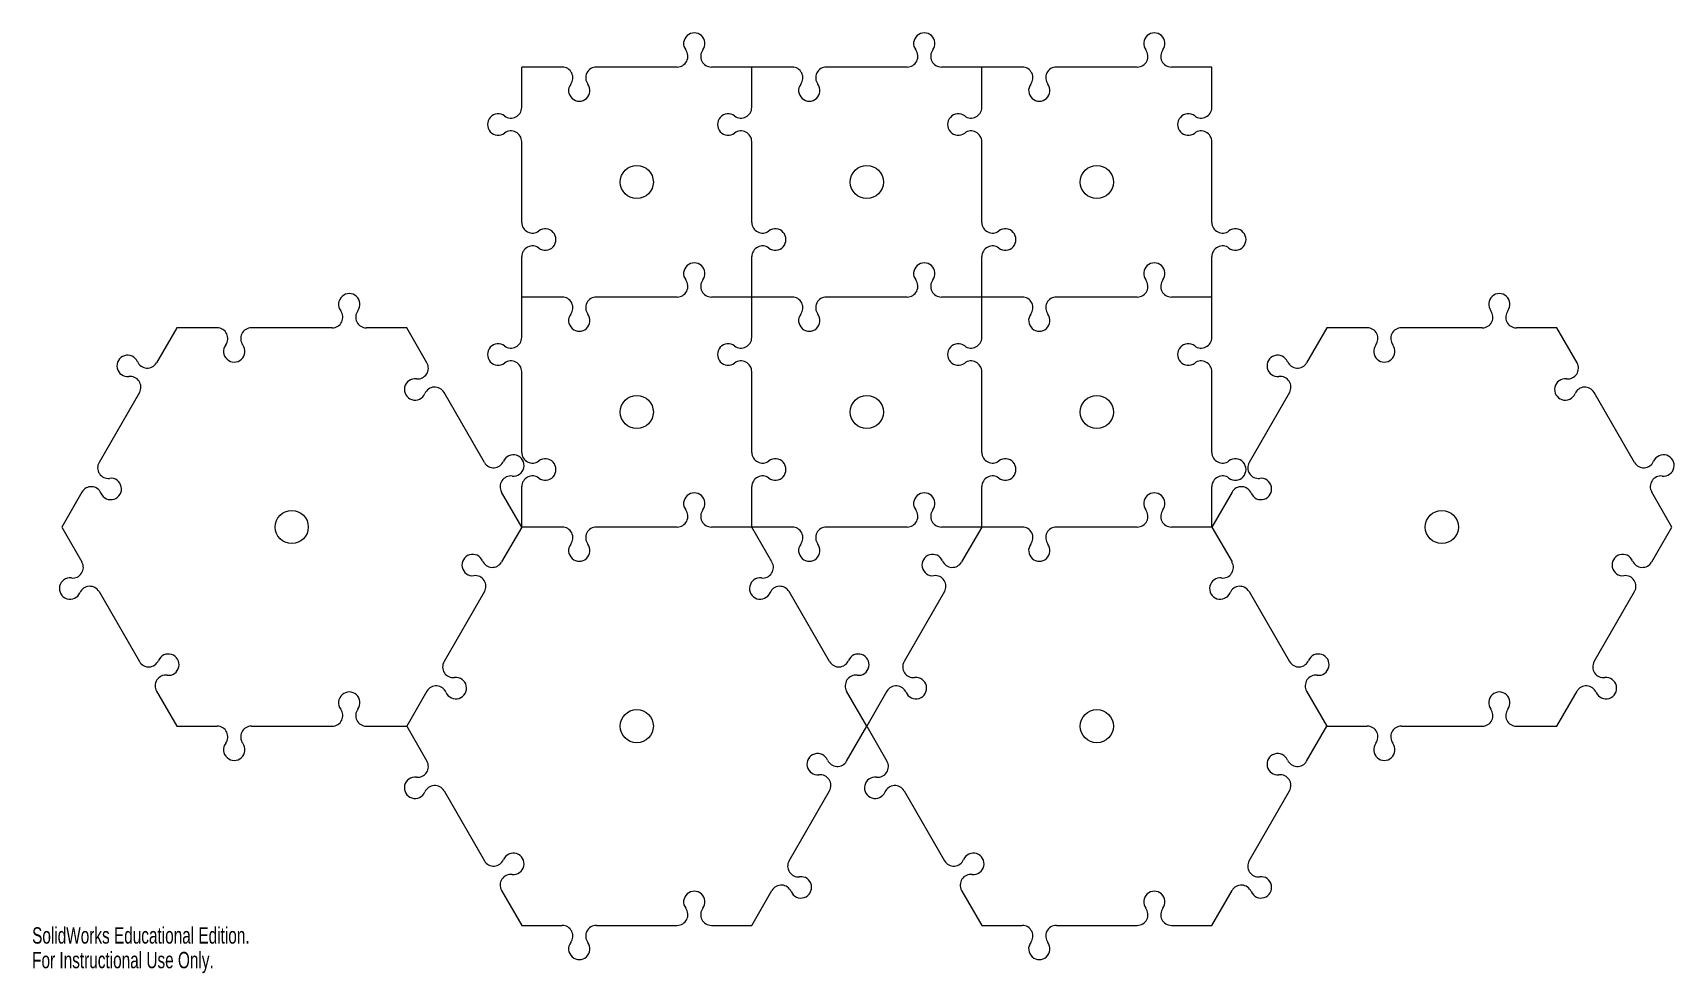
# Model space of a CAD drawing. Header units: inches. Extents: x 0 to 31.2, y 0 to 17.9.
import ezdxf

# ---------------------------------------------------------------- set-up
doc = ezdxf.new("R2010")
doc.units = ezdxf.units.IN
doc.header["$MEASUREMENT"] = 0
doc.styles.add('SLDTEXTSTYLE0', font='TXT', dxfattribs={"width": 0.7})

msp = doc.modelspace()

# ---------------------------------------------------------------- linework, layer by layer
at = {"color": 7, "linetype": 'Continuous', "lineweight": 15}
for p, q in [((9.302, 16.446), (9.302, 17.213)), ((10.07, 17.213), (9.302, 17.213)), ((12.255, 17.213), (10.72, 17.213)), ((13.672, 17.213), (12.905, 17.213)), ((13.672, 16.446), (13.672, 17.213)), ((14.44, 17.213), (13.672, 17.213)), ((16.625, 17.213), (15.09, 17.213)), ((18.042, 17.213), (17.275, 17.213)), ((18.042, 16.446), (18.042, 17.213)), ((18.81, 17.213), (18.042, 17.213)), ((20.995, 17.213), (19.46, 17.213)), ((22.412, 17.213), (21.645, 17.213)), ((22.412, 16.446), (22.412, 17.213)), ((9.302, 14.261), (9.302, 15.796)), ((13.672, 14.261), (13.672, 15.796)), ((18.042, 14.261), (18.042, 15.796)), ((22.412, 14.261), (22.412, 15.796)), ((9.302, 12.843), (9.302, 13.611)), ((13.672, 12.843), (13.672, 13.611)), ((18.042, 12.843), (18.042, 13.611)), ((22.412, 12.843), (22.412, 13.611)), ((10.07, 12.843), (9.302, 12.843)), ((9.302, 12.076), (9.302, 12.843)), ((12.255, 12.843), (10.72, 12.843)), ((13.672, 12.843), (12.905, 12.843)), ((13.672, 12.076), (13.672, 12.843)), ((14.44, 12.843), (13.672, 12.843)), ((16.625, 12.843), (15.09, 12.843)), ((18.042, 12.843), (17.275, 12.843)), ((18.042, 12.076), (18.042, 12.843)), ((18.81, 12.843), (18.042, 12.843)), ((20.995, 12.843), (19.46, 12.843)), ((22.412, 12.843), (21.645, 12.843)), ((22.412, 12.076), (22.412, 12.843)), ((2.747, 12.258), (2.363, 11.593)), ((3.515, 12.258), (2.747, 12.258)), ((5.7, 12.258), (4.165, 12.258)), ((7.117, 12.258), (6.35, 12.258)), ((7.501, 11.593), (7.117, 12.258)), ((24.598, 12.258), (24.214, 11.593)), ((25.365, 12.258), (24.598, 12.258)), ((27.55, 12.258), (26.015, 12.258)), ((28.968, 12.258), (28.2, 12.258)), ((29.351, 11.593), (28.968, 12.258)), ((9.302, 9.891), (9.302, 11.426)), ((13.672, 9.891), (13.672, 11.426)), ((18.042, 9.891), (18.042, 11.426)), ((22.412, 9.891), (22.412, 11.426)), ((2.038, 11.03), (1.271, 9.701)), ((8.593, 9.701), (7.826, 11.03)), ((23.889, 11.03), (23.121, 9.701)), ((30.444, 9.701), (29.676, 11.03)), ((0.946, 9.138), (0.562, 8.473)), ((9.302, 8.473), (8.918, 9.138)), ((9.302, 8.473), (9.302, 9.241)), ((13.672, 8.473), (13.672, 9.241)), ((18.042, 8.473), (18.042, 9.241)), ((22.412, 8.473), (22.412, 9.241)), ((22.796, 9.138), (22.412, 8.473)), ((31.153, 8.473), (30.769, 9.138)), ((0.562, 8.473), (0.946, 7.809)), ((9.302, 8.473), (8.918, 7.809)), ((10.07, 8.473), (9.302, 8.473)), ((12.255, 8.473), (10.72, 8.473)), ((13.672, 8.473), (12.905, 8.473)), ((14.44, 8.473), (13.672, 8.473)), ((14.056, 7.809), (13.672, 8.473)), ((16.625, 8.473), (15.09, 8.473)), ((18.042, 8.473), (17.275, 8.473)), ((18.042, 8.473), (17.659, 7.809)), ((18.81, 8.473), (18.042, 8.473)), ((20.995, 8.473), (19.46, 8.473)), ((22.412, 8.473), (21.645, 8.473)), ((22.412, 8.473), (22.796, 7.809)), ((30.769, 7.809), (31.153, 8.473)), ((1.271, 7.246), (2.038, 5.916)), ((8.593, 7.246), (7.826, 5.916)), ((15.149, 5.916), (14.381, 7.246)), ((17.334, 7.246), (16.566, 5.916)), ((23.121, 7.246), (23.889, 5.916)), ((29.676, 5.916), (30.444, 7.246)), ((2.363, 5.353), (2.747, 4.689)), ((7.501, 5.353), (7.117, 4.689)), ((15.857, 4.689), (15.474, 5.353)), ((16.241, 5.353), (15.857, 4.689)), ((24.214, 5.353), (24.598, 4.689)), ((28.968, 4.689), (29.351, 5.353)), ((2.747, 4.689), (3.515, 4.689)), ((4.165, 4.689), (5.7, 4.689)), ((6.35, 4.689), (7.117, 4.689)), ((7.117, 4.689), (7.501, 4.024)), ((15.474, 4.024), (15.857, 4.689)), ((15.857, 4.689), (16.241, 4.024)), ((24.214, 4.024), (24.598, 4.689)), ((24.598, 4.689), (25.365, 4.689)), ((26.015, 4.689), (27.55, 4.689)), ((28.2, 4.689), (28.968, 4.689)), ((7.826, 3.461), (8.593, 2.132)), ((14.381, 2.132), (15.149, 3.461)), ((16.566, 3.461), (17.334, 2.132)), ((23.121, 2.132), (23.889, 3.461)), ((8.918, 1.569), (9.302, 0.904)), ((13.672, 0.904), (14.056, 1.569)), ((17.659, 1.569), (18.042, 0.904)), ((22.412, 0.904), (22.796, 1.569)), ((9.302, 0.904), (10.07, 0.904)), ((10.72, 0.904), (12.255, 0.904)), ((12.905, 0.904), (13.672, 0.904)), ((18.042, 0.904), (18.81, 0.904)), ((19.46, 0.904), (20.995, 0.904)), ((21.645, 0.904), (22.412, 0.904))]:
    msp.add_line(p, q, dxfattribs=at)
for centre in [(11.487, 15.028), (15.857, 15.028), (20.227, 15.028), (11.487, 10.658), (15.857, 10.658), (20.227, 10.658), (4.932, 8.473), (26.783, 8.473), (11.487, 4.689), (20.227, 4.689)]:
    msp.add_circle(centre, 0.315, dxfattribs=at)
for centre, start, end in [((12.58, 17.66), 323.1301, 216.8699), ((16.95, 17.66), 323.1301, 216.8699), ((21.32, 17.66), 323.1301, 216.8699), ((12.255, 17.417), 270, 36.8699), ((12.905, 17.417), 143.1301, 270), ((16.625, 17.417), 270, 36.8699), ((17.275, 17.417), 143.1301, 270), ((20.995, 17.417), 270, 36.8699), ((21.645, 17.417), 143.1301, 270), ((10.07, 17.01), 323.1301, 90), ((10.72, 17.01), 90, 216.8699), ((14.44, 17.01), 323.1301, 90), ((15.09, 17.01), 90, 216.8699), ((18.81, 17.01), 323.1301, 90), ((19.46, 17.01), 90, 216.8699), ((10.395, 16.767), 143.1301, 36.8699), ((14.765, 16.767), 143.1301, 36.8699), ((19.135, 16.767), 143.1301, 36.8699), ((8.855, 16.121), 53.1301, 306.8699), ((9.099, 16.446), 233.1301, 0), ((13.225, 16.121), 53.1301, 306.8699), ((13.469, 16.446), 233.1301, 0), ((17.596, 16.121), 53.1301, 306.8699), ((17.839, 16.446), 233.1301, 0), ((21.966, 16.121), 53.1301, 306.8699), ((22.209, 16.446), 233.1301, 360), ((9.099, 15.796), 0, 126.8699), ((13.469, 15.796), 0, 126.8699), ((17.839, 15.796), 0, 126.8699), ((22.209, 15.796), 0, 126.8699), ((9.505, 14.261), 180, 306.8699), ((9.749, 13.936), 233.1301, 126.8699), ((13.875, 14.261), 180, 306.8699), ((14.119, 13.936), 233.1301, 126.8699), ((18.246, 14.261), 180, 306.8699), ((18.489, 13.936), 233.1301, 126.8699), ((22.616, 14.261), 180, 306.8699), ((22.859, 13.936), 233.1301, 126.8699), ((9.505, 13.611), 53.1301, 180), ((13.875, 13.611), 53.1301, 180), ((18.246, 13.611), 53.1301, 180), ((22.616, 13.611), 53.1301, 180), ((12.58, 13.29), 323.1301, 216.8699), ((16.95, 13.29), 323.1301, 216.8699), ((21.32, 13.29), 323.1301, 216.8699), ((12.255, 13.046), 270, 36.8699), ((12.905, 13.046), 143.1301, 270), ((16.625, 13.046), 270, 36.8699), ((17.275, 13.046), 143.1301, 270), ((20.995, 13.046), 270, 36.8699), ((21.645, 13.046), 143.1301, 270), ((6.025, 12.705), 323.1301, 216.8699), ((10.07, 12.64), 323.1301, 90), ((10.72, 12.64), 90, 216.8699), ((14.44, 12.64), 323.1301, 90), ((15.09, 12.64), 90, 216.8699), ((18.81, 12.64), 323.1301, 90), ((19.46, 12.64), 90, 216.8699), ((27.875, 12.705), 323.1301, 216.8699), ((5.7, 12.461), 270, 36.8699), ((6.35, 12.461), 143.1301, 270), ((10.395, 12.396), 143.1301, 36.8699), ((14.765, 12.396), 143.1301, 36.8699), ((19.135, 12.396), 143.1301, 36.8699), ((27.55, 12.461), 270, 36.8699), ((28.2, 12.461), 143.1301, 270), ((3.515, 12.055), 323.1301, 90), ((4.165, 12.055), 90, 216.8699), ((25.365, 12.055), 323.1301, 90), ((26.015, 12.055), 90, 216.8699), ((3.84, 11.811), 143.1301, 36.8699), ((8.855, 11.751), 53.1301, 306.8699), ((9.099, 12.076), 233.1301, 0), ((13.225, 11.751), 53.1301, 306.8699), ((13.469, 12.076), 233.1301, 0), ((17.596, 11.751), 53.1301, 306.8699), ((17.839, 12.076), 233.1301, 0), ((21.966, 11.751), 53.1301, 306.8699), ((22.209, 12.076), 233.1301, 0), ((25.69, 11.811), 143.1301, 36.8699), ((1.814, 11.535), 23.1301, 276.8699), ((2.187, 11.695), 203.1301, 330), ((7.325, 11.492), 263.1301, 30), ((9.099, 11.426), 0, 126.8699), ((13.469, 11.426), 0, 126.8699), ((17.839, 11.426), 0, 126.8699), ((22.209, 11.426), 0, 126.8699), ((23.664, 11.535), 23.1301, 276.8699), ((24.038, 11.695), 203.1301, 330), ((29.175, 11.492), 263.1301, 30), ((1.862, 11.132), 330, 96.8699), ((7.276, 11.088), 83.1301, 336.8699), ((23.713, 11.132), 330, 96.8699), ((29.127, 11.088), 83.1301, 336.8699), ((7.65, 10.929), 30, 156.8699), ((29.5, 10.929), 30, 156.8699), ((1.447, 9.599), 150, 276.8699), ((8.769, 9.802), 210, 336.8699), ((9.143, 9.643), 263.1301, 156.8699), ((9.505, 9.891), 180, 306.8699), ((9.749, 9.566), 233.1301, 126.8699), ((13.875, 9.891), 180, 306.8699), ((14.119, 9.566), 233.1301, 126.8699), ((18.246, 9.891), 180, 306.8699), ((18.489, 9.566), 233.1301, 126.8699), ((22.616, 9.891), 180, 306.8699), ((22.859, 9.566), 233.1301, 126.8699), ((23.297, 9.599), 150, 276.8699), ((30.62, 9.802), 210, 336.8699), ((30.993, 9.643), 263.1301, 156.8699), ((1.495, 9.196), 203.1301, 96.8699), ((9.094, 9.24), 83.1301, 210), ((9.505, 9.241), 53.1301, 180), ((13.875, 9.241), 53.1301, 180), ((18.246, 9.241), 53.1301, 180), ((22.616, 9.241), 53.1301, 180), ((23.346, 9.196), 203.1301, 96.8699), ((30.945, 9.24), 83.1301, 210), ((1.122, 9.036), 23.1301, 150), ((12.58, 8.92), 323.1301, 216.8699), ((16.95, 8.92), 323.1301, 216.8699), ((21.32, 8.92), 323.1301, 216.8699), ((22.972, 9.036), 23.1301, 150), ((12.255, 8.676), 270, 36.8699), ((12.905, 8.676), 143.1301, 270), ((16.625, 8.676), 270, 36.8699), ((17.275, 8.676), 143.1301, 270), ((20.995, 8.676), 270, 36.8699), ((21.645, 8.676), 143.1301, 270), ((10.07, 8.27), 323.1301, 90), ((10.72, 8.27), 90, 216.8699), ((14.44, 8.27), 323.1301, 90), ((15.09, 8.27), 90, 216.8699), ((18.81, 8.27), 323.1301, 90), ((19.46, 8.27), 90, 216.8699), ((10.395, 8.026), 143.1301, 36.8699), ((14.765, 8.026), 143.1301, 36.8699), ((19.135, 8.026), 143.1301, 36.8699), ((0.77, 7.707), 263.1301, 30), ((8.369, 7.751), 23.1301, 276.8699), ((8.743, 7.91), 203.1301, 330), ((13.88, 7.707), 263.1301, 30), ((17.109, 7.751), 23.1301, 276.8699), ((17.483, 7.91), 203.1301, 330), ((22.62, 7.707), 263.1301, 30), ((30.219, 7.751), 23.1301, 276.8699), ((30.593, 7.91), 203.1301, 330), ((0.721, 7.304), 83.1301, 336.8699), ((8.418, 7.347), 330, 96.8699), ((13.832, 7.304), 83.1301, 336.8699), ((17.158, 7.347), 330, 96.8699), ((22.572, 7.304), 83.1301, 336.8699), ((30.268, 7.347), 330, 96.8699), ((1.095, 7.144), 30, 156.8699), ((14.205, 7.144), 30, 156.8699), ((22.945, 7.144), 30, 156.8699), ((2.214, 6.018), 210, 336.8699), ((2.588, 5.858), 263.1301, 156.8699), ((15.325, 6.018), 210, 336.8699), ((15.698, 5.858), 263.1301, 156.8699), ((24.065, 6.018), 210, 336.8699), ((24.438, 5.858), 263.1301, 156.8699), ((2.539, 5.455), 83.1301, 210), ((8.002, 5.815), 150, 276.8699), ((8.05, 5.411), 203.1301, 96.8699), ((15.65, 5.455), 83.1301, 210), ((16.742, 5.815), 150, 276.8699), ((16.791, 5.411), 203.1301, 96.8699), ((24.39, 5.455), 83.1301, 210), ((29.852, 5.815), 150, 276.8699), ((29.901, 5.411), 203.1301, 96.8699), ((6.025, 5.136), 323.1301, 216.8699), ((7.677, 5.252), 23.1301, 150), ((16.417, 5.252), 23.1301, 150), ((27.875, 5.136), 323.1301, 216.8699), ((29.527, 5.252), 23.1301, 150), ((5.7, 4.892), 270, 36.8699), ((6.35, 4.892), 143.1301, 270), ((27.55, 4.892), 270, 36.8699), ((28.2, 4.892), 143.1301, 270), ((3.515, 4.486), 323.1301, 90), ((4.165, 4.486), 90, 216.8699), ((25.365, 4.486), 323.1301, 90), ((26.015, 4.486), 90, 216.8699), ((3.84, 4.242), 143.1301, 36.8699), ((14.924, 3.966), 23.1301, 276.8699), ((23.664, 3.966), 23.1301, 276.8699), ((25.69, 4.242), 143.1301, 36.8699), ((7.325, 3.922), 263.1301, 30), ((14.973, 3.563), 330, 96.8699), ((15.298, 4.126), 203.1301, 330), ((16.065, 3.922), 263.1301, 30), ((23.713, 3.563), 330, 96.8699), ((24.038, 4.126), 203.1301, 330), ((7.276, 3.519), 83.1301, 336.8699), ((7.65, 3.359), 30, 156.8699), ((16.017, 3.519), 83.1301, 336.8699), ((16.39, 3.359), 30, 156.8699), ((9.143, 2.074), 263.1301, 156.8699), ((17.883, 2.074), 263.1301, 156.8699), ((8.769, 2.233), 210, 336.8699), ((9.094, 1.67), 83.1301, 210), ((14.557, 2.03), 150, 276.8699), ((17.51, 2.233), 210, 336.8699), ((17.835, 1.67), 83.1301, 210), ((23.297, 2.03), 150, 276.8699), ((14.232, 1.467), 23.1301, 150), ((14.606, 1.627), 203.1301, 96.8699), ((22.972, 1.467), 23.1301, 150), ((23.346, 1.627), 203.1301, 96.8699), ((12.58, 1.351), 323.1301, 216.8699), ((21.32, 1.351), 323.1301, 216.8699), ((12.255, 1.107), 270, 36.8699), ((12.905, 1.107), 143.1301, 270), ((20.995, 1.107), 270, 36.8699), ((21.645, 1.107), 143.1301, 270), ((10.07, 0.701), 323.1301, 90), ((10.72, 0.701), 90, 216.8699), ((18.81, 0.701), 323.1301, 90), ((19.46, 0.701), 90, 216.8699), ((10.395, 0.457), 143.1301, 36.8699), ((19.135, 0.457), 143.1301, 36.8699)]:
    msp.add_arc(centre, 0.203, start, end, dxfattribs=at)

# ---------------------------------------------------------------- texts
at = {"color": 7, "linetype": 'Continuous', "char_height": 0.3114, "attachment_point": 1, "style": 'SLDTEXTSTYLE0'}
for s, insert in [('SolidWorks Educational Edition.', (0, 0.869)), ('For Instructional Use Only.', (0, 0.401))]:
    msp.add_mtext(s, dxfattribs=dict(at, insert=insert))

doc.saveas('drawing.dxf')
